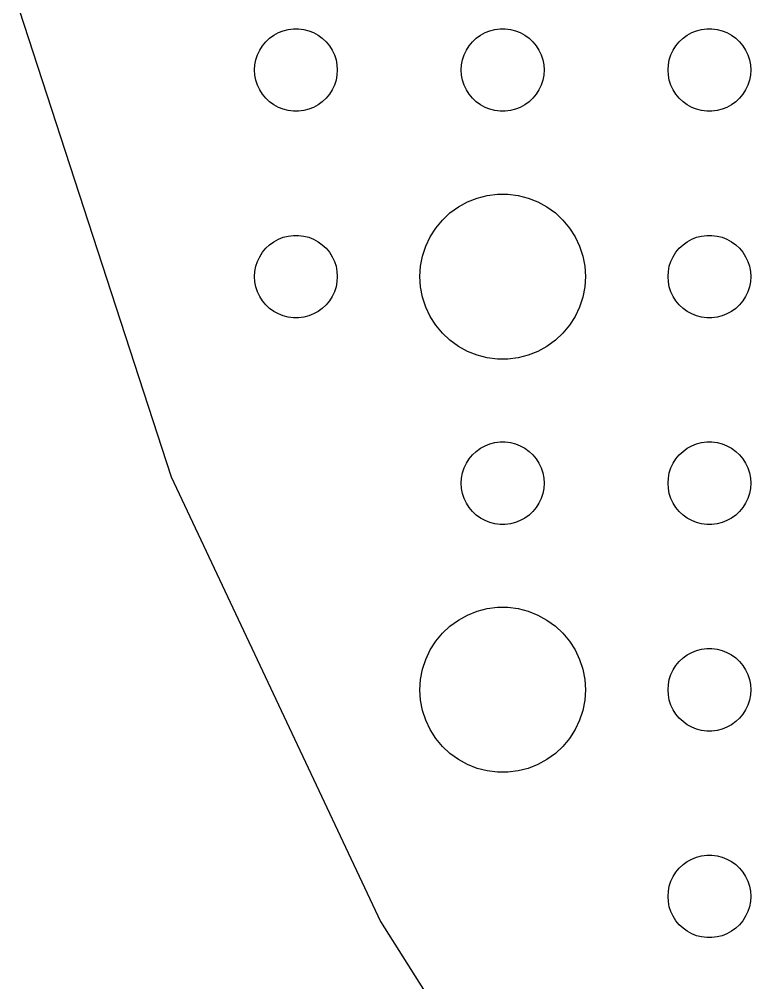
# Model space of a CAD drawing. Header units: metres. Extents: x -142 to 142, y -142 to 142.
# Drawn here: x -137.54 to -111, y -70.63 to -35.66 of the extents above; entities that cross this region are included whole.
import ezdxf

# ---------------------------------------------------------------- set-up
doc = ezdxf.new("R2010")
doc.units = ezdxf.units.M

msp = doc.modelspace()

# ---------------------------------------------------------------- linework, layer by layer
for p, q in [((-137.539, -35.314), (-132.028, -52.2737)), ((-127.781, -36.0266), (-127.594, -36.003)), ((-127.594, -36.003), (-127.406, -36.003)), ((-127.406, -36.003), (-127.219, -36.0266)), ((-120.281, -36.0266), (-120.094, -36.003)), ((-120.094, -36.003), (-119.906, -36.003)), ((-119.906, -36.003), (-119.719, -36.0266)), ((-112.781, -36.0266), (-112.594, -36.003)), ((-112.594, -36.003), (-112.406, -36.003)), ((-112.406, -36.003), (-112.219, -36.0266)), ((-128.593, -36.4732), (-128.456, -36.3442)), ((-128.456, -36.3442), (-128.304, -36.2335)), ((-128.304, -36.2335), (-128.139, -36.1428)), ((-128.139, -36.1428), (-127.964, -36.0734)), ((-127.964, -36.0734), (-127.781, -36.0266)), ((-127.219, -36.0266), (-127.036, -36.0734)), ((-127.036, -36.0734), (-126.861, -36.1428)), ((-126.861, -36.1428), (-126.696, -36.2335)), ((-126.696, -36.2335), (-126.544, -36.3442)), ((-126.544, -36.3442), (-126.407, -36.4732)), ((-121.093, -36.4732), (-120.956, -36.3442)), ((-120.956, -36.3442), (-120.804, -36.2335)), ((-120.804, -36.2335), (-120.639, -36.1428)), ((-120.639, -36.1428), (-120.464, -36.0734)), ((-120.464, -36.0734), (-120.281, -36.0266)), ((-119.719, -36.0266), (-119.536, -36.0734)), ((-119.536, -36.0734), (-119.361, -36.1428)), ((-119.361, -36.1428), (-119.196, -36.2335)), ((-119.196, -36.2335), (-119.044, -36.3442)), ((-119.044, -36.3442), (-118.907, -36.4732)), ((-113.593, -36.4732), (-113.456, -36.3442)), ((-113.456, -36.3442), (-113.304, -36.2335)), ((-113.304, -36.2335), (-113.139, -36.1428)), ((-113.139, -36.1428), (-112.964, -36.0734)), ((-112.964, -36.0734), (-112.781, -36.0266)), ((-112.219, -36.0266), (-112.036, -36.0734)), ((-112.036, -36.0734), (-111.861, -36.1428)), ((-111.861, -36.1428), (-111.696, -36.2335)), ((-111.696, -36.2335), (-111.544, -36.3442)), ((-111.544, -36.3442), (-111.407, -36.4732)), ((-128.814, -36.7774), (-128.714, -36.6183)), ((-128.714, -36.6183), (-128.593, -36.4732)), ((-126.407, -36.4732), (-126.286, -36.6183)), ((-126.286, -36.6183), (-126.186, -36.7774)), ((-121.314, -36.7774), (-121.214, -36.6183)), ((-121.214, -36.6183), (-121.093, -36.4732)), ((-118.907, -36.4732), (-118.786, -36.6183)), ((-118.786, -36.6183), (-118.686, -36.7774)), ((-113.814, -36.7774), (-113.714, -36.6183)), ((-113.714, -36.6183), (-113.593, -36.4732)), ((-111.407, -36.4732), (-111.286, -36.6183)), ((-111.286, -36.6183), (-111.186, -36.7774)), ((-128.953, -37.127), (-128.895, -36.9478)), ((-128.895, -36.9478), (-128.814, -36.7774)), ((-126.186, -36.7774), (-126.105, -36.9478)), ((-126.105, -36.9478), (-126.047, -37.127)), ((-121.453, -37.127), (-121.395, -36.9478)), ((-121.395, -36.9478), (-121.314, -36.7774)), ((-118.686, -36.7774), (-118.605, -36.9478)), ((-118.605, -36.9478), (-118.547, -37.127)), ((-113.953, -37.127), (-113.895, -36.9478)), ((-113.895, -36.9478), (-113.814, -36.7774)), ((-111.186, -36.7774), (-111.105, -36.9478)), ((-111.105, -36.9478), (-111.047, -37.127)), ((-129, -37.5), (-128.988, -37.312)), ((-128.988, -37.312), (-128.953, -37.127)), ((-126.047, -37.127), (-126.012, -37.312)), ((-126.012, -37.312), (-126, -37.5)), ((-121.5, -37.5), (-121.488, -37.312)), ((-121.488, -37.312), (-121.453, -37.127)), ((-118.547, -37.127), (-118.512, -37.312)), ((-118.512, -37.312), (-118.5, -37.5)), ((-114, -37.5), (-113.988, -37.312)), ((-113.988, -37.312), (-113.953, -37.127)), ((-111.047, -37.127), (-111.012, -37.312)), ((-111.012, -37.312), (-111, -37.5)), ((-128.988, -37.688), (-129, -37.5)), ((-128.953, -37.873), (-128.988, -37.688)), ((-126.012, -37.688), (-126.047, -37.873)), ((-126, -37.5), (-126.012, -37.688)), ((-121.488, -37.688), (-121.5, -37.5)), ((-121.453, -37.873), (-121.488, -37.688)), ((-118.512, -37.688), (-118.547, -37.873)), ((-118.5, -37.5), (-118.512, -37.688)), ((-113.988, -37.688), (-114, -37.5)), ((-113.953, -37.873), (-113.988, -37.688)), ((-111.012, -37.688), (-111.047, -37.873)), ((-111, -37.5), (-111.012, -37.688)), ((-128.895, -38.0522), (-128.953, -37.873)), ((-128.814, -38.2226), (-128.895, -38.0522)), ((-126.105, -38.0522), (-126.186, -38.2226)), ((-126.047, -37.873), (-126.105, -38.0522)), ((-121.395, -38.0522), (-121.453, -37.873)), ((-121.314, -38.2226), (-121.395, -38.0522)), ((-118.605, -38.0522), (-118.686, -38.2226)), ((-118.547, -37.873), (-118.605, -38.0522)), ((-113.895, -38.0522), (-113.953, -37.873)), ((-113.814, -38.2226), (-113.895, -38.0522)), ((-111.105, -38.0522), (-111.186, -38.2226)), ((-111.047, -37.873), (-111.105, -38.0522)), ((-128.714, -38.3817), (-128.814, -38.2226)), ((-128.593, -38.5268), (-128.714, -38.3817)), ((-126.286, -38.3817), (-126.407, -38.5268)), ((-126.186, -38.2226), (-126.286, -38.3817)), ((-121.214, -38.3817), (-121.314, -38.2226)), ((-121.093, -38.5268), (-121.214, -38.3817)), ((-118.786, -38.3817), (-118.907, -38.5268)), ((-118.686, -38.2226), (-118.786, -38.3817)), ((-113.714, -38.3817), (-113.814, -38.2226)), ((-113.593, -38.5268), (-113.714, -38.3817)), ((-111.286, -38.3817), (-111.407, -38.5268)), ((-111.186, -38.2226), (-111.286, -38.3817)), ((-128.456, -38.6558), (-128.593, -38.5268)), ((-128.304, -38.7665), (-128.456, -38.6558)), ((-128.139, -38.8572), (-128.304, -38.7665)), ((-126.696, -38.7665), (-126.861, -38.8572)), ((-126.544, -38.6558), (-126.696, -38.7665)), ((-126.407, -38.5268), (-126.544, -38.6558)), ((-120.956, -38.6558), (-121.093, -38.5268)), ((-120.804, -38.7665), (-120.956, -38.6558)), ((-120.639, -38.8572), (-120.804, -38.7665)), ((-119.196, -38.7665), (-119.361, -38.8572)), ((-119.044, -38.6558), (-119.196, -38.7665)), ((-118.907, -38.5268), (-119.044, -38.6558)), ((-113.456, -38.6558), (-113.593, -38.5268)), ((-113.304, -38.7665), (-113.456, -38.6558)), ((-113.139, -38.8572), (-113.304, -38.7665)), ((-111.696, -38.7665), (-111.861, -38.8572)), ((-111.544, -38.6558), (-111.696, -38.7665)), ((-111.407, -38.5268), (-111.544, -38.6558)), ((-127.964, -38.9266), (-128.139, -38.8572)), ((-127.781, -38.9734), (-127.964, -38.9266)), ((-127.594, -38.997), (-127.781, -38.9734)), ((-127.406, -38.997), (-127.594, -38.997)), ((-127.219, -38.9734), (-127.406, -38.997)), ((-127.036, -38.9266), (-127.219, -38.9734)), ((-126.861, -38.8572), (-127.036, -38.9266)), ((-120.464, -38.9266), (-120.639, -38.8572)), ((-120.281, -38.9734), (-120.464, -38.9266)), ((-120.094, -38.997), (-120.281, -38.9734)), ((-119.906, -38.997), (-120.094, -38.997)), ((-119.719, -38.9734), (-119.906, -38.997)), ((-119.536, -38.9266), (-119.719, -38.9734)), ((-119.361, -38.8572), (-119.536, -38.9266)), ((-112.964, -38.9266), (-113.139, -38.8572)), ((-112.781, -38.9734), (-112.964, -38.9266)), ((-112.594, -38.997), (-112.781, -38.9734)), ((-112.406, -38.997), (-112.594, -38.997)), ((-112.219, -38.9734), (-112.406, -38.997)), ((-112.036, -38.9266), (-112.219, -38.9734)), ((-111.861, -38.8572), (-112.036, -38.9266)), ((-121.607, -42.467), (-121.277, -42.2855)), ((-121.277, -42.2855), (-120.927, -42.1468)), ((-120.927, -42.1468), (-120.562, -42.0531)), ((-120.562, -42.0531), (-120.188, -42.0059)), ((-120.188, -42.0059), (-119.812, -42.0059)), ((-119.812, -42.0059), (-119.438, -42.0531)), ((-119.438, -42.0531), (-119.073, -42.1468)), ((-119.073, -42.1468), (-118.723, -42.2855)), ((-118.723, -42.2855), (-118.393, -42.467)), ((-121.912, -42.6885), (-121.607, -42.467)), ((-118.393, -42.467), (-118.088, -42.6885)), ((-122.427, -43.2366), (-122.187, -42.9464)), ((-122.187, -42.9464), (-121.912, -42.6885)), ((-118.088, -42.6885), (-117.813, -42.9464)), ((-117.813, -42.9464), (-117.573, -43.2366)), ((-122.629, -43.5547), (-122.427, -43.2366)), ((-117.573, -43.2366), (-117.371, -43.5547)), ((-128.304, -43.7335), (-128.139, -43.6428)), ((-128.139, -43.6428), (-127.964, -43.5734)), ((-127.964, -43.5734), (-127.781, -43.5266)), ((-127.781, -43.5266), (-127.594, -43.503)), ((-127.594, -43.503), (-127.406, -43.503)), ((-127.406, -43.503), (-127.219, -43.5266)), ((-127.219, -43.5266), (-127.036, -43.5734)), ((-127.036, -43.5734), (-126.861, -43.6428)), ((-126.861, -43.6428), (-126.696, -43.7335)), ((-122.789, -43.8956), (-122.629, -43.5547)), ((-117.371, -43.5547), (-117.211, -43.8956)), ((-113.304, -43.7335), (-113.139, -43.6428)), ((-113.139, -43.6428), (-112.964, -43.5734)), ((-112.964, -43.5734), (-112.781, -43.5266)), ((-112.781, -43.5266), (-112.594, -43.503)), ((-112.594, -43.503), (-112.406, -43.503)), ((-112.406, -43.503), (-112.219, -43.5266)), ((-112.219, -43.5266), (-112.036, -43.5734)), ((-112.036, -43.5734), (-111.861, -43.6428)), ((-111.861, -43.6428), (-111.696, -43.7335)), ((-128.714, -44.1183), (-128.593, -43.9732)), ((-128.593, -43.9732), (-128.456, -43.8442)), ((-128.456, -43.8442), (-128.304, -43.7335)), ((-126.696, -43.7335), (-126.544, -43.8442)), ((-126.544, -43.8442), (-126.407, -43.9732)), ((-126.407, -43.9732), (-126.286, -44.1183)), ((-122.906, -44.2539), (-122.789, -43.8956)), ((-117.211, -43.8956), (-117.094, -44.2539)), ((-113.714, -44.1183), (-113.593, -43.9732)), ((-113.593, -43.9732), (-113.456, -43.8442)), ((-113.456, -43.8442), (-113.304, -43.7335)), ((-111.696, -43.7335), (-111.544, -43.8442)), ((-111.544, -43.8442), (-111.407, -43.9732)), ((-111.407, -43.9732), (-111.286, -44.1183)), ((-128.895, -44.4478), (-128.814, -44.2774)), ((-128.814, -44.2774), (-128.714, -44.1183)), ((-126.286, -44.1183), (-126.186, -44.2774)), ((-126.186, -44.2774), (-126.105, -44.4478)), ((-122.976, -44.624), (-122.906, -44.2539)), ((-117.094, -44.2539), (-117.024, -44.624)), ((-113.895, -44.4478), (-113.814, -44.2774)), ((-113.814, -44.2774), (-113.714, -44.1183)), ((-111.286, -44.1183), (-111.186, -44.2774)), ((-111.186, -44.2774), (-111.105, -44.4478)), ((-128.988, -44.812), (-128.953, -44.627)), ((-128.953, -44.627), (-128.895, -44.4478)), ((-126.105, -44.4478), (-126.047, -44.627)), ((-126.047, -44.627), (-126.012, -44.812)), ((-123, -45), (-122.976, -44.624)), ((-117.024, -44.624), (-117, -45)), ((-113.988, -44.812), (-113.953, -44.627)), ((-113.953, -44.627), (-113.895, -44.4478)), ((-111.105, -44.4478), (-111.047, -44.627)), ((-111.047, -44.627), (-111.012, -44.812)), ((-129, -45), (-128.988, -44.812)), ((-128.988, -45.188), (-129, -45)), ((-126.012, -44.812), (-126, -45)), ((-126, -45), (-126.012, -45.188)), ((-122.976, -45.376), (-123, -45)), ((-117, -45), (-117.024, -45.376)), ((-114, -45), (-113.988, -44.812)), ((-113.988, -45.188), (-114, -45)), ((-111.012, -44.812), (-111, -45)), ((-111, -45), (-111.012, -45.188)), ((-128.953, -45.373), (-128.988, -45.188)), ((-128.895, -45.5522), (-128.953, -45.373)), ((-126.047, -45.373), (-126.105, -45.5522)), ((-126.012, -45.188), (-126.047, -45.373)), ((-122.906, -45.7461), (-122.976, -45.376)), ((-117.024, -45.376), (-117.094, -45.7461)), ((-113.953, -45.373), (-113.988, -45.188)), ((-113.895, -45.5522), (-113.953, -45.373)), ((-111.047, -45.373), (-111.105, -45.5522)), ((-111.012, -45.188), (-111.047, -45.373)), ((-128.814, -45.7226), (-128.895, -45.5522)), ((-128.714, -45.8817), (-128.814, -45.7226)), ((-126.186, -45.7226), (-126.286, -45.8817)), ((-126.105, -45.5522), (-126.186, -45.7226)), ((-122.789, -46.1044), (-122.906, -45.7461)), ((-117.094, -45.7461), (-117.211, -46.1044)), ((-113.814, -45.7226), (-113.895, -45.5522)), ((-113.714, -45.8817), (-113.814, -45.7226)), ((-111.186, -45.7226), (-111.286, -45.8817)), ((-111.105, -45.5522), (-111.186, -45.7226)), ((-128.593, -46.0268), (-128.714, -45.8817)), ((-128.456, -46.1558), (-128.593, -46.0268)), ((-128.304, -46.2665), (-128.456, -46.1558)), ((-126.544, -46.1558), (-126.696, -46.2665)), ((-126.407, -46.0268), (-126.544, -46.1558)), ((-126.286, -45.8817), (-126.407, -46.0268)), ((-122.629, -46.4453), (-122.789, -46.1044)), ((-117.211, -46.1044), (-117.371, -46.4453)), ((-113.593, -46.0268), (-113.714, -45.8817)), ((-113.456, -46.1558), (-113.593, -46.0268)), ((-113.304, -46.2665), (-113.456, -46.1558)), ((-111.544, -46.1558), (-111.696, -46.2665)), ((-111.407, -46.0268), (-111.544, -46.1558)), ((-111.286, -45.8817), (-111.407, -46.0268)), ((-128.139, -46.3572), (-128.304, -46.2665)), ((-127.964, -46.4266), (-128.139, -46.3572)), ((-127.781, -46.4734), (-127.964, -46.4266)), ((-127.594, -46.497), (-127.781, -46.4734)), ((-127.406, -46.497), (-127.594, -46.497)), ((-127.219, -46.4734), (-127.406, -46.497)), ((-127.036, -46.4266), (-127.219, -46.4734)), ((-126.861, -46.3572), (-127.036, -46.4266)), ((-126.696, -46.2665), (-126.861, -46.3572)), ((-122.427, -46.7634), (-122.629, -46.4453)), ((-117.371, -46.4453), (-117.573, -46.7634)), ((-113.139, -46.3572), (-113.304, -46.2665)), ((-112.964, -46.4266), (-113.139, -46.3572)), ((-112.781, -46.4734), (-112.964, -46.4266)), ((-112.594, -46.497), (-112.781, -46.4734)), ((-112.406, -46.497), (-112.594, -46.497)), ((-112.219, -46.4734), (-112.406, -46.497)), ((-112.036, -46.4266), (-112.219, -46.4734)), ((-111.861, -46.3572), (-112.036, -46.4266)), ((-111.696, -46.2665), (-111.861, -46.3572)), ((-122.187, -47.0536), (-122.427, -46.7634)), ((-117.573, -46.7634), (-117.813, -47.0536)), ((-121.912, -47.3115), (-122.187, -47.0536)), ((-117.813, -47.0536), (-118.088, -47.3115)), ((-121.607, -47.533), (-121.912, -47.3115)), ((-121.277, -47.7145), (-121.607, -47.533)), ((-118.393, -47.533), (-118.723, -47.7145)), ((-118.088, -47.3115), (-118.393, -47.533)), ((-120.927, -47.8532), (-121.277, -47.7145)), ((-120.562, -47.9469), (-120.927, -47.8532)), ((-119.073, -47.8532), (-119.438, -47.9469)), ((-118.723, -47.7145), (-119.073, -47.8532)), ((-120.188, -47.9941), (-120.562, -47.9469)), ((-119.812, -47.9941), (-120.188, -47.9941)), ((-119.438, -47.9469), (-119.812, -47.9941)), ((-120.464, -51.0734), (-120.281, -51.0266)), ((-120.281, -51.0266), (-120.094, -51.003)), ((-120.094, -51.003), (-119.906, -51.003)), ((-119.906, -51.003), (-119.719, -51.0266)), ((-119.719, -51.0266), (-119.536, -51.0734)), ((-112.964, -51.0734), (-112.781, -51.0266)), ((-112.781, -51.0266), (-112.594, -51.003)), ((-112.594, -51.003), (-112.406, -51.003)), ((-112.406, -51.003), (-112.219, -51.0266)), ((-112.219, -51.0266), (-112.036, -51.0734)), ((-121.093, -51.4732), (-120.956, -51.3442)), ((-120.956, -51.3442), (-120.804, -51.2335)), ((-120.804, -51.2335), (-120.639, -51.1428)), ((-120.639, -51.1428), (-120.464, -51.0734)), ((-119.536, -51.0734), (-119.361, -51.1428)), ((-119.361, -51.1428), (-119.196, -51.2335)), ((-119.196, -51.2335), (-119.044, -51.3442)), ((-119.044, -51.3442), (-118.907, -51.4732)), ((-113.593, -51.4732), (-113.456, -51.3442)), ((-113.456, -51.3442), (-113.304, -51.2335)), ((-113.304, -51.2335), (-113.139, -51.1428)), ((-113.139, -51.1428), (-112.964, -51.0734)), ((-112.036, -51.0734), (-111.861, -51.1428)), ((-111.861, -51.1428), (-111.696, -51.2335)), ((-111.696, -51.2335), (-111.544, -51.3442)), ((-111.544, -51.3442), (-111.407, -51.4732)), ((-121.314, -51.7774), (-121.214, -51.6183)), ((-121.214, -51.6183), (-121.093, -51.4732)), ((-118.907, -51.4732), (-118.786, -51.6183)), ((-118.786, -51.6183), (-118.686, -51.7774)), ((-113.814, -51.7774), (-113.714, -51.6183)), ((-113.714, -51.6183), (-113.593, -51.4732)), ((-111.407, -51.4732), (-111.286, -51.6183)), ((-111.286, -51.6183), (-111.186, -51.7774)), ((-121.453, -52.127), (-121.395, -51.9478)), ((-121.395, -51.9478), (-121.314, -51.7774)), ((-118.686, -51.7774), (-118.605, -51.9478)), ((-118.605, -51.9478), (-118.547, -52.127)), ((-113.953, -52.127), (-113.895, -51.9478)), ((-113.895, -51.9478), (-113.814, -51.7774)), ((-111.186, -51.7774), (-111.105, -51.9478)), ((-111.105, -51.9478), (-111.047, -52.127)), ((-132.028, -52.2737), (-124.436, -68.409)), ((-121.5, -52.5), (-121.488, -52.312)), ((-121.488, -52.312), (-121.453, -52.127)), ((-118.547, -52.127), (-118.512, -52.312)), ((-118.512, -52.312), (-118.5, -52.5)), ((-114, -52.5), (-113.988, -52.312)), ((-113.988, -52.312), (-113.953, -52.127)), ((-111.047, -52.127), (-111.012, -52.312)), ((-111.012, -52.312), (-111, -52.5)), ((-121.488, -52.688), (-121.5, -52.5)), ((-121.453, -52.873), (-121.488, -52.688)), ((-118.512, -52.688), (-118.547, -52.873)), ((-118.5, -52.5), (-118.512, -52.688)), ((-113.988, -52.688), (-114, -52.5)), ((-113.953, -52.873), (-113.988, -52.688)), ((-111.012, -52.688), (-111.047, -52.873)), ((-111, -52.5), (-111.012, -52.688)), ((-121.395, -53.0522), (-121.453, -52.873)), ((-121.314, -53.2226), (-121.395, -53.0522)), ((-118.605, -53.0522), (-118.686, -53.2226)), ((-118.547, -52.873), (-118.605, -53.0522)), ((-113.895, -53.0522), (-113.953, -52.873)), ((-113.814, -53.2226), (-113.895, -53.0522)), ((-111.105, -53.0522), (-111.186, -53.2226)), ((-111.047, -52.873), (-111.105, -53.0522)), ((-121.214, -53.3817), (-121.314, -53.2226)), ((-121.093, -53.5268), (-121.214, -53.3817)), ((-118.786, -53.3817), (-118.907, -53.5268)), ((-118.686, -53.2226), (-118.786, -53.3817)), ((-113.714, -53.3817), (-113.814, -53.2226)), ((-113.593, -53.5268), (-113.714, -53.3817)), ((-111.286, -53.3817), (-111.407, -53.5268)), ((-111.186, -53.2226), (-111.286, -53.3817)), ((-120.956, -53.6558), (-121.093, -53.5268)), ((-120.804, -53.7665), (-120.956, -53.6558)), ((-120.639, -53.8572), (-120.804, -53.7665)), ((-120.464, -53.9266), (-120.639, -53.8572)), ((-119.361, -53.8572), (-119.536, -53.9266)), ((-119.196, -53.7665), (-119.361, -53.8572)), ((-119.044, -53.6558), (-119.196, -53.7665)), ((-118.907, -53.5268), (-119.044, -53.6558)), ((-113.456, -53.6558), (-113.593, -53.5268)), ((-113.304, -53.7665), (-113.456, -53.6558)), ((-113.139, -53.8572), (-113.304, -53.7665)), ((-112.964, -53.9266), (-113.139, -53.8572)), ((-111.861, -53.8572), (-112.036, -53.9266)), ((-111.696, -53.7665), (-111.861, -53.8572)), ((-111.544, -53.6558), (-111.696, -53.7665)), ((-111.407, -53.5268), (-111.544, -53.6558)), ((-120.281, -53.9734), (-120.464, -53.9266)), ((-120.094, -53.997), (-120.281, -53.9734)), ((-119.906, -53.997), (-120.094, -53.997)), ((-119.719, -53.9734), (-119.906, -53.997)), ((-119.536, -53.9266), (-119.719, -53.9734)), ((-112.781, -53.9734), (-112.964, -53.9266)), ((-112.594, -53.997), (-112.781, -53.9734)), ((-112.406, -53.997), (-112.594, -53.997)), ((-112.219, -53.9734), (-112.406, -53.997)), ((-112.036, -53.9266), (-112.219, -53.9734)), ((-120.562, -57.0531), (-120.188, -57.0059)), ((-120.188, -57.0059), (-119.812, -57.0059)), ((-119.812, -57.0059), (-119.438, -57.0531)), ((-121.607, -57.467), (-121.277, -57.2855)), ((-121.277, -57.2855), (-120.927, -57.1468)), ((-120.927, -57.1468), (-120.562, -57.0531)), ((-119.438, -57.0531), (-119.073, -57.1468)), ((-119.073, -57.1468), (-118.723, -57.2855)), ((-118.723, -57.2855), (-118.393, -57.467)), ((-122.187, -57.9464), (-121.912, -57.6885)), ((-121.912, -57.6885), (-121.607, -57.467)), ((-118.393, -57.467), (-118.088, -57.6885)), ((-118.088, -57.6885), (-117.813, -57.9464)), ((-122.427, -58.2366), (-122.187, -57.9464)), ((-117.813, -57.9464), (-117.573, -58.2366)), ((-122.629, -58.5547), (-122.427, -58.2366)), ((-117.573, -58.2366), (-117.371, -58.5547)), ((-122.789, -58.8956), (-122.629, -58.5547)), ((-117.371, -58.5547), (-117.211, -58.8956)), ((-113.456, -58.8442), (-113.304, -58.7335)), ((-113.304, -58.7335), (-113.139, -58.6428)), ((-113.139, -58.6428), (-112.964, -58.5734)), ((-112.964, -58.5734), (-112.781, -58.5266)), ((-112.781, -58.5266), (-112.594, -58.503)), ((-112.594, -58.503), (-112.406, -58.503)), ((-112.406, -58.503), (-112.219, -58.5266)), ((-112.219, -58.5266), (-112.036, -58.5734)), ((-112.036, -58.5734), (-111.861, -58.6428)), ((-111.861, -58.6428), (-111.696, -58.7335)), ((-111.696, -58.7335), (-111.544, -58.8442)), ((-122.906, -59.2539), (-122.789, -58.8956)), ((-117.211, -58.8956), (-117.094, -59.2539)), ((-113.714, -59.1183), (-113.593, -58.9732)), ((-113.593, -58.9732), (-113.456, -58.8442)), ((-111.544, -58.8442), (-111.407, -58.9732)), ((-111.407, -58.9732), (-111.286, -59.1183)), ((-122.976, -59.624), (-122.906, -59.2539)), ((-117.094, -59.2539), (-117.024, -59.624)), ((-113.953, -59.627), (-113.895, -59.4478)), ((-113.895, -59.4478), (-113.814, -59.2774)), ((-113.814, -59.2774), (-113.714, -59.1183)), ((-111.286, -59.1183), (-111.186, -59.2774)), ((-111.186, -59.2774), (-111.105, -59.4478)), ((-111.105, -59.4478), (-111.047, -59.627)), ((-123, -60), (-122.976, -59.624)), ((-117.024, -59.624), (-117, -60)), ((-113.988, -59.812), (-113.953, -59.627)), ((-111.047, -59.627), (-111.012, -59.812)), ((-122.976, -60.376), (-123, -60)), ((-117, -60), (-117.024, -60.376)), ((-114, -60), (-113.988, -59.812)), ((-113.988, -60.188), (-114, -60)), ((-111.012, -59.812), (-111, -60)), ((-111, -60), (-111.012, -60.188)), ((-122.906, -60.7461), (-122.976, -60.376)), ((-117.024, -60.376), (-117.094, -60.7461)), ((-113.953, -60.373), (-113.988, -60.188)), ((-113.895, -60.5522), (-113.953, -60.373)), ((-111.047, -60.373), (-111.105, -60.5522)), ((-111.012, -60.188), (-111.047, -60.373)), ((-122.789, -61.1044), (-122.906, -60.7461)), ((-117.094, -60.7461), (-117.211, -61.1044)), ((-113.814, -60.7226), (-113.895, -60.5522)), ((-113.714, -60.8817), (-113.814, -60.7226)), ((-111.186, -60.7226), (-111.286, -60.8817)), ((-111.105, -60.5522), (-111.186, -60.7226)), ((-122.629, -61.4453), (-122.789, -61.1044)), ((-117.211, -61.1044), (-117.371, -61.4453)), ((-113.593, -61.0268), (-113.714, -60.8817)), ((-113.456, -61.1558), (-113.593, -61.0268)), ((-113.304, -61.2665), (-113.456, -61.1558)), ((-111.544, -61.1558), (-111.696, -61.2665)), ((-111.407, -61.0268), (-111.544, -61.1558)), ((-111.286, -60.8817), (-111.407, -61.0268)), ((-122.427, -61.7634), (-122.629, -61.4453)), ((-117.371, -61.4453), (-117.573, -61.7634)), ((-113.139, -61.3572), (-113.304, -61.2665)), ((-112.964, -61.4266), (-113.139, -61.3572)), ((-112.781, -61.4734), (-112.964, -61.4266)), ((-112.594, -61.497), (-112.781, -61.4734)), ((-112.406, -61.497), (-112.594, -61.497)), ((-112.219, -61.4734), (-112.406, -61.497)), ((-112.036, -61.4266), (-112.219, -61.4734)), ((-111.861, -61.3572), (-112.036, -61.4266)), ((-111.696, -61.2665), (-111.861, -61.3572)), ((-122.187, -62.0536), (-122.427, -61.7634)), ((-117.573, -61.7634), (-117.813, -62.0536)), ((-121.912, -62.3115), (-122.187, -62.0536)), ((-117.813, -62.0536), (-118.088, -62.3115)), ((-121.607, -62.533), (-121.912, -62.3115)), ((-121.277, -62.7145), (-121.607, -62.533)), ((-118.393, -62.533), (-118.723, -62.7145)), ((-118.088, -62.3115), (-118.393, -62.533)), ((-120.927, -62.8532), (-121.277, -62.7145)), ((-120.562, -62.9469), (-120.927, -62.8532)), ((-120.188, -62.9941), (-120.562, -62.9469)), ((-119.438, -62.9469), (-119.812, -62.9941)), ((-119.073, -62.8532), (-119.438, -62.9469)), ((-118.723, -62.7145), (-119.073, -62.8532)), ((-119.812, -62.9941), (-120.188, -62.9941)), ((-113.139, -66.1428), (-112.964, -66.0734)), ((-112.964, -66.0734), (-112.781, -66.0266)), ((-112.781, -66.0266), (-112.594, -66.003)), ((-112.594, -66.003), (-112.406, -66.003)), ((-112.406, -66.003), (-112.219, -66.0266)), ((-112.219, -66.0266), (-112.036, -66.0734)), ((-112.036, -66.0734), (-111.861, -66.1428)), ((-113.593, -66.4732), (-113.456, -66.3442)), ((-113.456, -66.3442), (-113.304, -66.2335)), ((-113.304, -66.2335), (-113.139, -66.1428)), ((-111.861, -66.1428), (-111.696, -66.2335)), ((-111.696, -66.2335), (-111.544, -66.3442)), ((-111.544, -66.3442), (-111.407, -66.4732)), ((-113.895, -66.9478), (-113.814, -66.7774)), ((-113.814, -66.7774), (-113.714, -66.6183)), ((-113.714, -66.6183), (-113.593, -66.4732)), ((-111.407, -66.4732), (-111.286, -66.6183)), ((-111.286, -66.6183), (-111.186, -66.7774)), ((-111.186, -66.7774), (-111.105, -66.9478)), ((-113.988, -67.312), (-113.953, -67.127)), ((-113.953, -67.127), (-113.895, -66.9478)), ((-111.105, -66.9478), (-111.047, -67.127)), ((-111.047, -67.127), (-111.012, -67.312)), ((-114, -67.5), (-113.988, -67.312)), ((-113.988, -67.688), (-114, -67.5)), ((-111.012, -67.312), (-111, -67.5)), ((-111, -67.5), (-111.012, -67.688)), ((-113.953, -67.873), (-113.988, -67.688)), ((-111.012, -67.688), (-111.047, -67.873)), ((-113.895, -68.0522), (-113.953, -67.873)), ((-113.814, -68.2226), (-113.895, -68.0522)), ((-111.105, -68.0522), (-111.186, -68.2226)), ((-111.047, -67.873), (-111.105, -68.0522)), ((-124.436, -68.409), (-114.88, -83.4655)), ((-113.714, -68.3817), (-113.814, -68.2226)), ((-113.593, -68.5268), (-113.714, -68.3817)), ((-113.456, -68.6558), (-113.593, -68.5268)), ((-111.407, -68.5268), (-111.544, -68.6558)), ((-111.286, -68.3817), (-111.407, -68.5268)), ((-111.186, -68.2226), (-111.286, -68.3817)), ((-113.304, -68.7665), (-113.456, -68.6558)), ((-113.139, -68.8572), (-113.304, -68.7665)), ((-112.964, -68.9266), (-113.139, -68.8572)), ((-111.861, -68.8572), (-112.036, -68.9266)), ((-111.696, -68.7665), (-111.861, -68.8572)), ((-111.544, -68.6558), (-111.696, -68.7665)), ((-112.781, -68.9734), (-112.964, -68.9266)), ((-112.594, -68.997), (-112.781, -68.9734)), ((-112.406, -68.997), (-112.594, -68.997)), ((-112.219, -68.9734), (-112.406, -68.997)), ((-112.036, -68.9266), (-112.219, -68.9734))]:
    msp.add_line(p, q)

doc.saveas('drawing.dxf')
